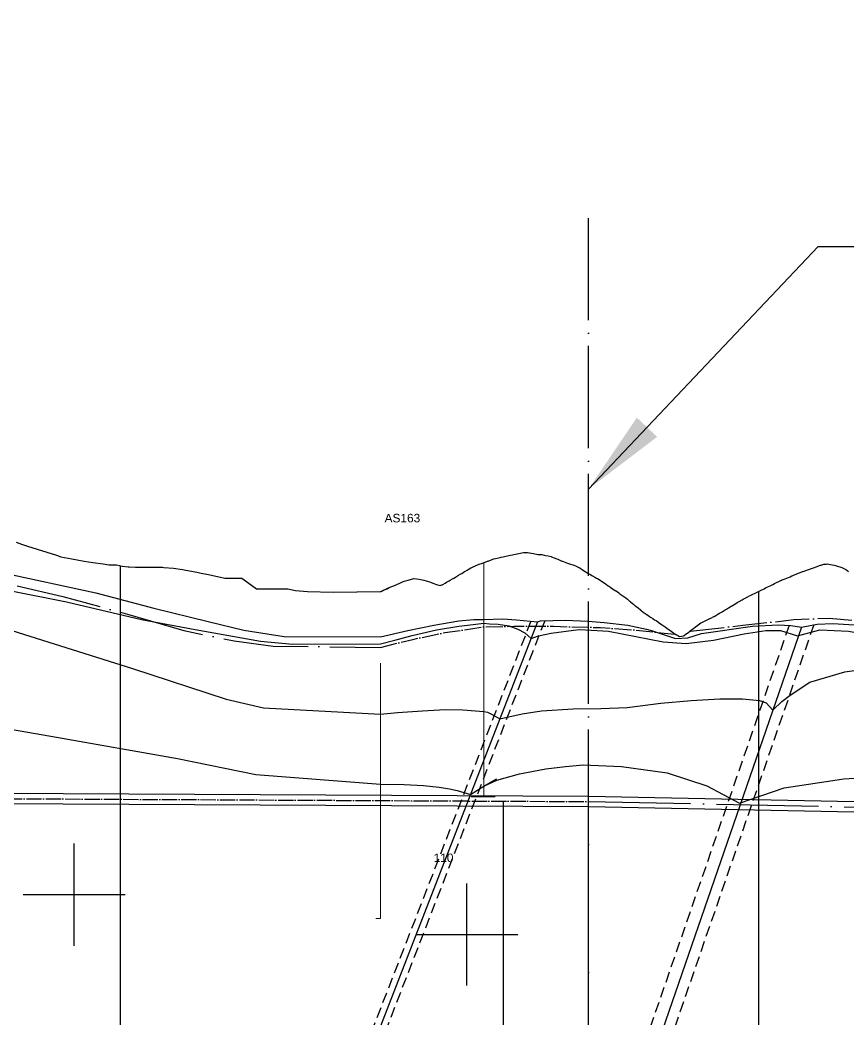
# Model space of a CAD drawing. Header units: inches. Extents: x 444671 to 463716, y 1783086 to 1794968.
# Drawn here: x 449725.3 to 450114.4, y 1787431.1 to 1787900.7 of the extents above; entities that cross this region are included whole.
import ezdxf

# ---------------------------------------------------------------- set-up
doc = ezdxf.new("R2010")
doc.units = ezdxf.units.IN
doc.header["$MEASUREMENT"] = 0
for name, pattern in [('ACAD_ISO04W100', [30, 24, -3, 0, -3]), ('DASHED', [0.75, 0.5, -0.25]), ('HIDDEN', [0.375, 0.25, -0.125]), ('NG', [1.8, 0.8, -0.1, 0, -0.1, 0.8])]:
    doc.linetypes.add(name, pattern=pattern)
for name, color, linetype in [('4', 4, 'Continuous'), ('CTTRINH', 4, 'Continuous'), ('Dc', 10, 'Continuous'), ('Dchat', 33, 'Continuous'), ('Dong', 252, 'HIDDEN'), ('giao', 145, 'Continuous'), ('khoanmoi', 3, 'Continuous'), ('PEGC', 3, 'Continuous'), ('Text', 3, 'Continuous'), ('Thachhoc', 125, 'Continuous'), ('Tim', 1, 'ACAD_ISO04W100')]:
    doc.layers.add(name, color=color, linetype=linetype)
for name, color, linetype, lineweight in [('DIACHAT', 33, 'Continuous', 25), ('doi', 33, 'Continuous', 25), ('Dut gay', 1, 'Continuous', 25)]:
    doc.layers.add(name, color=color, linetype=linetype, lineweight=lineweight)
doc.styles.add('1VNI', font='1vni.shx', dxfattribs={"width": 0.8, "height": 15, "bigfont": 'vn1.shx'})
doc.styles.add('VNARIAL', font='')
doc.styles.get('VNARIAL').set_extended_font_data('.VnArial')
doc.linetypes.add('_lA1', pattern='A,2,-0.2,["x",Standard,S=0.1,R=0,X=-0.1,Y=-0.05],-0.1', length=2.3)
doc.linetypes.add('_lA2', pattern='A,2,-0.2,["xx",Standard,S=0.1,R=0,X=-0.1,Y=-0.05],-0.18', length=2.38)
doc.linetypes.add('_lB', pattern='A,2,-0.2,["xxx",Standard,S=0.1,R=0,X=-0.1,Y=-0.05],-0.26', length=2.46)
doc.linetypes.add('_llA', pattern='A,2,-0.2,["xxxx",Standard,S=0.1,R=0,X=-0.1,Y=-0.05],-0.34', length=2.54)
doc.linetypes.add('NEN_DA1', pattern='A,1.5,-0.15,["Y",Standard,S=0.2,R=0,X=-0.15,Y=-0.2],-0.005', length=1.655)
doc.dimstyles.new('1000', dxfattribs={"dimtxt": 1.5, "dimasz": 1.6, "dimexe": 1, "dimexo": 0.7, "dimgap": 0.3, "dimtad": 1, "dimjust": 2, "dimzin": 0, "dimdsep": 46, "dimtxsty": '1VNI', "dimcen": 1, "dimdle": 1.5, "dimclrd": 3, "dimclre": 3, "dimclrt": 7, "dimaunit": 1, "dimadec": 0, "dimazin": 0, "dimtfac": 1, "dimtmove": 2, "dimatfit": 3, "dimfxl": 0, "dimtolj": 1, "dimtzin": 0, "dimarcsym": 0})

# ---------------------------------------------------------------- blocks, each defined once
blk = doc.blocks.new('g')
at = {"layer": 'Thachhoc'}
for points in [[(0, -19.01), (0, 20.99)], [(-20, 0.99), (20, 0.99)]]:
    blk.add_lwpolyline(points, dxfattribs=at)

msp = doc.modelspace()

# ---------------------------------------------------------------- linework, layer by layer
at = {"lineweight": 20}
for points in [[(449894.6743, 1787478.3548), (449894.6743, 1787598.3548)], [(449892.4743, 1787478.3548), (449894.6743, 1787478.3548)], [(449892.4743, 1787478.3548), (449894.6743, 1787478.3548)], [(449892.4743, 1787478.3548), (449894.6743, 1787478.3548)]]:
    msp.add_lwpolyline(points, dxfattribs=at)
at = {"layer": '4', "linetype": 'NEN_DA1', "ltscale": 8}
for p, q in [((449992.5236, 1787535.6281), (447329.7795, 1787548.9419)), ((447198.4274, 1787544.8986), (449992.4641, 1787530.9284))]:
    msp.add_line(p, q, dxfattribs=at)
at = {"layer": '4', "linetype": 'NEN_DA1', "ltscale": 20}
for p, q in [((451942.5228, 1787496.6281), (449992.5228, 1787535.6281)), ((449992.4648, 1787530.9284), (451942.4648, 1787491.9284))]:
    msp.add_line(p, q, dxfattribs=at)
at = {"layer": 'Dchat', "linetype": '_lA1', "ltscale": 70, "flags": 128}
for points in [[(447730.5083, 1787666.1579), (447761.3834, 1787673.2077), (447782.8666, 1787677.2196), (447795.6696, 1787681.7863), (447818.026, 1787694.8684), (447856.498, 1787720.1257), (447891.374, 1787736.201), (447927.5914, 1787745.1318), (447977.0179, 1787754.0987), (448033.3561, 1787761.2433), (448081.745, 1787770.1994), (448108.1256, 1787771.0925), (448135.8476, 1787769.7528), (448177.4306, 1787767.5202), (448207.0869, 1787768.0089), (448229.0097, 1787771.621), (448258.5202, 1787783.6775), (448279.6422, 1787796.3375), (448329.2735, 1787844.1169), (448347.84, 1787856.3412), (448366.0635, 1787864.8133), (448383.3444, 1787866.3822), (448397.4833, 1787865.1271), (448409.1087, 1787861.3617), (448424.2766, 1787852.491), (448446.7085, 1787838.6521), (448474.8607, 1787817.5659), (448512.6219, 1787784.8498), (448541.7795, 1787763.2615), (448573.5309, 1787744.1116), (448608.2185, 1787727.0418), (448643.5055, 1787713.4444), (448680.7066, 1787702.3992), (448718.9132, 1787697.3787), (448778.4448, 1787694.7544), (448812.1269, 1787689.2319), (448866.454, 1787674.6181), (448893.6551, 1787666.8566), (448906.3725, 1787665.7982), (448918.0302, 1787668.2678), (448931.5697, 1787673.9249), (448947.8197, 1787680.2752), (448959.4773, 1787682.0391), (448974.3143, 1787680.628), (448992.6839, 1787673.5721), (449009.6404, 1787664.3995), (449019.1785, 1787661.5771), (449025.5372, 1787661.2243), (449032.6024, 1787663.3411), (449052.5711, 1787673.6302), (449081.5385, 1787685.2724), (449103.4407, 1787689.1532), (449123.3351, 1787688.7679), (449146.6503, 1787683.476), (449166.7862, 1787675.7146), (449191.8678, 1787665.8364), (449217.0338, 1787658.4163), (449231.8708, 1787657.7107), (449250.2404, 1787659.8274), (449276.735, 1787661.9442), (449296.9734, 1787660.4997), (449314.9897, 1787657.6773), (449336.5386, 1787650.6214), (449357.381, 1787644.9767), (449367.6256, 1787643.9184), (449378.2234, 1787644.2711), (449393.4137, 1787648.5047), (449415.9028, 1787656.2623), (449448.7561, 1787662.2598), (449483.0224, 1787666.8461), (449511.9898, 1787669.3157), (449532.9275, 1787667.5546), (449550.5905, 1787662.9682), (449563.6612, 1787660.8515), (449575.1399, 1787659.6331), (449583.9449, 1787658.0984), (449593.3642, 1787655.029), (449604.6475, 1787656.5411), (449633.1232, 1787654.8672), (449668.299, 1787650.264), (449716.0377, 1787641.0576), (449760.993, 1787631.3833), (449788.2123, 1787624.2693), (449813.7567, 1787617.9922), (449830.5071, 1787613.8075), (449849.4226, 1787610.9043), (449894.6743, 1787610.7555)], [(449894.6743, 1787610.7555), (449907.5031, 1787613.6246), (449919.7533, 1787616.2018), (449931.489, 1787618.1674), (449938.5605, 1787618.9057), (449943.238, 1787618.9057), (449952.1987, 1787619.1678), (449958.6925, 1787618.6686), (449968.5376, 1787617.8075), (449969.8649, 1787618.2394), (449981.483, 1787618.6025), (449992.3783, 1787618.0581), (449999.8235, 1787617.5137), (450010.9004, 1787616.2435), (450019.7531, 1787614.3254), (450022.5491, 1787613.4876), (450033.4475, 1787609.8597), (450039.1237, 1787610.3132), (450045.5519, 1787612.2885), (450069.5428, 1787615.7561), (450081.5537, 1787616.3276), (450087.56, 1787616.0347), (450092.637, 1787615.2336), (450099.9811, 1787616.6197), (450107.2457, 1787617.0468), (450117.2879, 1787616.4062), (450127.4231, 1787614.4529), (450133.5066, 1787612.8221), (450140.3508, 1787611.4908), (450146.0443, 1787611.1122), (450158.7375, 1787610.5951), (450168.2672, 1787611.3789), (450185.3731, 1787615.0661), (450197.9299, 1787617.5741), (450213.1774, 1787618.4699), (450224.7065, 1787620.2928), (450255.2016, 1787624.0548), (450275.8904, 1787625.8463), (450293.1111, 1787626.742), (450303.918, 1787625.8385), (450312.0404, 1787624.9572), (450334.4369, 1787624.0781), (450395.8781, 1787627.1719), (450480.7664, 1787632.8508), (450567.0581, 1787636.4616), (450622.8198, 1787636.4616), (450653.8455, 1787633.742), (450666.3168, 1787632.1032), (450676.3437, 1787630.5427), (450688.5075, 1787628.6537), (450698.108, 1787627.2978), (450701.1874, 1787626.6854), (450705.7387, 1787625.7301), (450710.715, 1787625.4926), (450720.2207, 1787624.6897), (450729.4081, 1787623.8222), (450743.3057, 1787622.427), (450762.379, 1787619.4194), (450802.2927, 1787613.2193), (450833.1268, 1787606.2577), (450859.1317, 1787601.9293), (450868.2989, 1787600.6509), (450912.5756, 1787600.8325), (450978.5794, 1787600.8325), (451016.3981, 1787601.8527), (451053.0961, 1787599.7775), (451083.5197, 1787595.6577), (451112.912, 1787595.1428), (451143.1284, 1787598.5564), (451147.2311, 1787599.5381), (451172.2709, 1787609.0994), (451193.1312, 1787614.0844), (451217.1659, 1787618.1629), (451246.1889, 1787619.9756), (451263.4213, 1787619.9756), (451283.8281, 1787621.3351), (451303.4864, 1787622.956), (451323.2833, 1787623.9963), (451338.538, 1787625.5438), (451347.3357, 1787626.2218), (451356.6894, 1787626.8895), (451368.0475, 1787626.4444), (451374.506, 1787627.112), (451386.1028, 1787626.7028), (451406.3761, 1787625.361), (451433.2134, 1787623.3927), (451468.9774, 1787619.9408), (451497.0457, 1787616.7422), (451526.1651, 1787612.5508), (451542.6614, 1787609.3522), (451555.7273, 1787605.883), (451574.348, 1787602.8733), (451588.5234, 1787598.6879), (451608.2638, 1787589.5302), (451624.5454, 1787579.5254), (451636.0104, 1787571.6339), (451646.2015, 1787571.6339), (451652.5398, 1787573.2816), (451670.6891, 1787575.7657), (451688.3411, 1787577.0078), (451709.2251, 1787576.511), (451728.8661, 1787574.2752), (451743.7833, 1787571.2943), (451760.1922, 1787569.3069), (451779.6598, 1787568.0653), (451800.0466, 1787569.3074), (451815.0095, 1787571.5455), (451832.1643, 1787576.0169), (451850.3135, 1787580.7368), (451866.7224, 1787583.9662), (451878.6562, 1787584.463), (451895.5623, 1787582.7241), (451914.4574, 1787578.5011), (451926.8884, 1787575.2717), (451940.6173, 1787573.6947), (451948.8372, 1787573.6445), (451963.0415, 1787576.643), (451978.4936, 1787578.3862), (451992.4504, 1787577.6391), (452011.9254, 1787574.4023), (452028.6237, 1787571.414), (452043.8266, 1787569.1728), (452053.7958, 1787567.6786), (452055.8455, 1787567.8461), (452060.8797, 1787569.6674), (452068.7783, 1787574.0037), (452076.1015, 1787577.9163), (452085.3179, 1787582.2866), (452093.9095, 1787584.7839), (452101.4459, 1787586.6521), (452112.7203, 1787587.8379), (452128.3461, 1787587.245), (452140.2835, 1787585.628), (452148.5187, 1787584.9608), (452155.6409, 1787586.0728), (452162.9858, 1787589.1862), (452173.4467, 1787594.7459), (452187.5164, 1787603.2154), (452196.8725, 1787609.2094), (452203.0422, 1787612.7321), (452211.0849, 1787616.5849), (452222.2124, 1787619.4471), (452231.7402, 1787620.4292), (452245.8681, 1787620.586), (452258.8972, 1787619.6449), (452283.8978, 1787617.2904), (452298.1827, 1787613.9966), (452309.0141, 1787611.9576), (452315.495, 1787611.9567), (452328.2101, 1787613.5252), (452337.6287, 1787617.2896), (452342.338, 1787618.2306), (452349.0881, 1787617.9169), (452359.2915, 1787615.2505), (452365.4492, 1787611.6389), (452370.1585, 1787608.1883), (452374.24, 1787606.4629), (452379.7341, 1787606.1492), (452390.793, 1787607.0595), (452402.518, 1787608.5015), (452419.0616, 1787611.5252)]]:
    msp.add_lwpolyline(points, dxfattribs=at)
at = {"layer": 'Dchat', "linetype": '_lA2', "ltscale": 70, "flags": 128}
for points in [[(447730.583, 1787657.7809), (447755.0218, 1787663.7554), (447764.5484, 1787664.6203), (447769.9373, 1787664.7164), (447773.8827, 1787663.371), (447777.0582, 1787660.9685), (447788.3623, 1787672.0533), (447809.7944, 1787683.3703), (447864.6996, 1787709.596), (447903.7208, 1787723.7668), (447969.3217, 1787738.7514), (448037.1162, 1787748.1985), (448123.5996, 1787752.1966), (448179.2826, 1787750.5923), (448210.0266, 1787744.6878), (448223.4279, 1787736.4215), (448262.1634, 1787767.2567), (448301.1987, 1787799.9644), (448334.7018, 1787826.3377), (448356.8742, 1787835.1253), (448380.1292, 1787837.8807), (448410.0849, 1787835.1253), (448436.4932, 1787825.2845), (448467.7843, 1787808.9934), (448515.8711, 1787771.5984), (448562.9012, 1787739.9567), (448603.499, 1787717.5197), (448637.547, 1787703.633), (448674.2033, 1787694.1858), (448727.0199, 1787688.675), (448765.8362, 1787686.2398), (448826.1417, 1787677.5799), (448880.2536, 1787664.9443), (448901.932, 1787662.1888), (448916.9099, 1787662.9761), (448940.2609, 1787669.2678), (448961.1511, 1787670.8424), (448976.6616, 1787669.0221), (448993.5569, 1787664.873), (449006.8516, 1787657.4046), (449012.9451, 1787652.9789), (449031.5022, 1787658.2344), (449064.739, 1787672.0648), (449093.3964, 1787679.5757), (449114.1693, 1787681.2354), (449133.2805, 1787679.8523), (449152.9456, 1787675.4266), (449183.4126, 1787663.8092), (449208.208, 1787656.0253), (449225.1033, 1787653.5359), (449244.7684, 1787653.2593), (449277.4512, 1787653.8125), (449305.2872, 1787651.2864), (449327.999, 1787646.0309), (449352.3726, 1787640.7753), (449370.3758, 1787639.6689), (449389.8874, 1787641.6037), (449411.7683, 1787646.8592), (449428.1097, 1787650.1785), (449436.6958, 1787649.6252), (449446.9438, 1787646.8592), (449463.3828, 1787654.6677), (449479.1702, 1787659.37), (449501.882, 1787662.1361), (449525.7969, 1787661.8475), (449549.8936, 1787658.8048), (449570.9435, 1787653.8259), (449589.7777, 1787646.6342), (449599.9386, 1787650.0895), (449615.7347, 1787649.1613), (449650.9193, 1787645.7374), (449688.8404, 1787638.9364), (449719.6187, 1787632.6273), (449747.2403, 1787627.1068), (449782.3591, 1787618.826), (449807.6132, 1787614.0941), (449838.2861, 1787608.6269), (449853.3964, 1787607.2886), (449894.6743, 1787607.4586)], [(449894.6743, 1787607.4586), (449901.4435, 1787609.1542), (449909.6077, 1787611.3712), (449921.0555, 1787614.0316), (449931.527, 1787615.7166), (449938.2714, 1787616.5147), (449943.238, 1787617.0896), (449945.9962, 1787616.8733), (449950.0526, 1787616.5985), (449955.0028, 1787615.8427), (449959.3343, 1787614.3999), (449962.6344, 1787612.6135), (449965.4624, 1787610.0105), (449968.9941, 1787611.1609), (449974.9945, 1787612.5149), (449985.5034, 1787613.9058), (449988.3827, 1787614.1781), (450001.807, 1787613.4193), (450027.6425, 1787608.3602), (450038.3283, 1787607.6014), (450051.246, 1787609.1191), (450065.7016, 1787612.1641), (450075.8331, 1787613.6818), (450082.6719, 1787613.6818), (450090.7772, 1787611.1523), (450101.2254, 1787613.9348), (450114.6497, 1787613.4288), (450128.8339, 1787610.8993), (450146.2013, 1787609.8728), (450164.251, 1787609.1926), (450179.4796, 1787609.768), (450201.079, 1787612.689), (450226.2783, 1787614.7113), (450261.8273, 1787618.0817), (450283.553, 1787618.9835), (450296.0167, 1787618.2416), (450311.9648, 1787615.7185), (450321.6309, 1787612.3882), (450329.5261, 1787608.4459), (450342.8337, 1787612.0779), (450365.8875, 1787614.7587), (450413.6619, 1787618.0385), (450450.1162, 1787621.0635), (450465.2749, 1787621.5681), (450475.6771, 1787620.0549), (450481.3582, 1787616.6494), (450494.6433, 1787621.1656), (450517.0835, 1787623.435), (450574.002, 1787626.5562), (450625.6998, 1787625.4215), (450668.4239, 1787620.8967), (450677.8774, 1787620.2527), (450685.2674, 1787619.5341), (450690.7262, 1787618.5571), (450698.108, 1787616.6978), (450700.4957, 1787615.7715), (450703.2523, 1787613.8847), (450711.0279, 1787614.4696), (450719.7705, 1787614.2456), (450729.8582, 1787613.3496), (450745.9984, 1787611.3334), (450768.4154, 1787607.0771), (450791.2807, 1787601.9247), (450813.2903, 1787596.2681), (450821.9343, 1787594.4217), (450868.2989, 1787587.8619), (450958.2438, 1787584.1432), (450991.4284, 1787580.8949), (451003.5399, 1787578.0726), (451011.6142, 1787574.0408), (451025.0234, 1787577.2837), (451043.1906, 1787578.4932), (451089.7023, 1787578.077), (451123.0931, 1787579.7305), (451140.949, 1787583.2863), (451162.3354, 1787589.1149), (451187.2215, 1787594.9436), (451209.3856, 1787598.8294), (451231.9386, 1787601.938), (451265.4922, 1787605.8536), (451287.6563, 1787608.5736), (451309.956, 1787610.4329), (451323.3384, 1787610.8341), (451338.538, 1787610.5784), (451343.6982, 1787610.009), (451349.5067, 1787608.9536), (451355.4472, 1787606.9748), (451359.1175, 1787605.3959), (451371.0811, 1787607.3811), (451384.4033, 1787608.0468), (451406.0519, 1787607.714), (451437.026, 1787606.0498), (451454.3448, 1787604.3857), (451477.7303, 1787602.7294), (451510.0366, 1787599.0683), (451537.6801, 1787594.076), (451556.2139, 1787590.0359), (451568.3349, 1787586.4077), (451592.026, 1787579.1859), (451605.9134, 1787571.7698), (451619.6437, 1787564.6466), (451626.203, 1787558.8871), (451629.3832, 1787554.5179), (451636.6106, 1787561.1724), (451643.3772, 1787566.2038), (451648.098, 1787568.0906), (451656.5025, 1787569.998), (451671.6092, 1787571.4131), (451690.6937, 1787571.4788), (451717.1506, 1787568.5665), (451734.8632, 1787565.8782), (451752.5759, 1787561.3977), (451767.8222, 1787555.1249), (451784.6311, 1787560.8373), (451803.8633, 1787565.8417), (451823.4379, 1787568.6357), (451852.2005, 1787574.623), (451871.5753, 1787576.8183), (451886.1944, 1787576.4155), (451904.3707, 1787573.4218), (451920.35, 1787569.6299), (451940.6173, 1787565.6947), (451951.5792, 1787564.2432), (451963.7633, 1787564.6423), (451985.7348, 1787566.8377), (451993.3826, 1787567.0361), (452011.1595, 1787565.2399), (452040.5214, 1787558.2548), (452059.297, 1787551.4692), (452069.3575, 1787560.8511), (452080.7427, 1787569.0337), (452088.7323, 1787573.2248), (452100.7167, 1787576.6176), (452111.1032, 1787577.0168), (452118.1646, 1787576.4248), (452132.7457, 1787574.429), (452148.1257, 1787570.8366), (452157.7132, 1787567.2443), (452167.3565, 1787579.4439), (452181.538, 1787592.6159), (452195.9193, 1787601.7964), (452208.7027, 1787607.7836), (452222.0853, 1787610.9769), (452237.1229, 1787612.7701), (452263.2889, 1787612.1713), (452276.727, 1787610.5725), (452296.701, 1787606.7805), (452317.8735, 1787603.9865), (452331.7032, 1787602.3891), (452345.0858, 1787601.7904), (452357.6695, 1787601.3912), (452364.533, 1787600.2451), (452374.7168, 1787596.3923), (452382.4769, 1787598.9666), (452388.6153, 1787600.8348), (452401.3208, 1787602.7093), (452418.7207, 1787604.9759)]]:
    msp.add_lwpolyline(points, dxfattribs=at)
at = {"layer": 'Dchat', "linetype": '_lB', "ltscale": 70, "flags": 128}
for points in [[(447730.583, 1787649.7809), (447752.5186, 1787652.228), (447762.1634, 1787652.4), (447766.8135, 1787651.712), (447772.4971, 1787649.132), (447789.6011, 1787660.1995), (447824.0467, 1787675.5075), (447888.3473, 1787698.6915), (447956.6872, 1787714.1026), (448019.0789, 1787724.7227), (448082.569, 1787730.8872), (448151.046, 1787732.6425), (448183.1889, 1787727.9846), (448204.0895, 1787721.027), (448215.5848, 1787711.9821), (448250.5196, 1787738.8254), (448308.0618, 1787781.3947), (448343.5927, 1787797.3973), (448371.2085, 1787804.353), (448394.5475, 1787804.353), (448420.6731, 1787800.5263), (448472.2278, 1787778.6098), (448540.7003, 1787733.2442), (448585.9849, 1787705.0658), (448623.063, 1787688.911), (448657.8972, 1787676.0394), (448707.7102, 1787665.255), (448780.0039, 1787658.2203), (448861.1677, 1787650.9148), (448913.6596, 1787650.5397), (448949.8872, 1787649.496), (448971.4844, 1787645.3214), (448988.6653, 1787640.4182), (449004.689, 1787631.3733), (449035.3432, 1787641.8097), (449076.2229, 1787652.9551), (449102.3485, 1787656.4339), (449141.0145, 1787652.2593), (449210.1234, 1787640.4314), (449250.5311, 1787638.6919), (449291.7572, 1787637.6408), (449341.5702, 1787631.7268), (449376.8591, 1787630.6832), (449410.3, 1787631.3789), (449427.0635, 1787629.6367), (449439.2555, 1787625.1142), (449459.8077, 1787634.1591), (449490.597, 1787640.4201), (449517.071, 1787640.7679), (449540.0616, 1787638.3328), (449562.3555, 1787632.4188), (449581.8627, 1787624.0696), (449589.1337, 1787627.9743), (449607.8338, 1787631.3504), (449633.7376, 1787629.0797), (449670.0939, 1787624.5383), (449721.4471, 1787613.6389), (449778.2495, 1787595.9133), (449822.2324, 1787581.4718), (449839.8255, 1787577.3904), (449894.6743, 1787574.4494)], [(449894.6743, 1787574.4494), (449902.7976, 1787575.2082), (449914.4146, 1787575.9899), (449925.0574, 1787576.5217), (449933.4642, 1787576.4495), (449943.238, 1787575.6896), (449945.0682, 1787575.2553), (449946.5927, 1787574.57), (449948.5876, 1787573.4852), (449950.7604, 1787572.1245), (449961.282, 1787574.5524), (449970.4031, 1787575.9028), (449985.2671, 1787576.9155), (449998.2125, 1787577.0703), (450010.6601, 1787577.5687), (450026.5075, 1787579.5483), (450040.7042, 1787580.868), (450054.2406, 1787581.5278), (450064.863, 1787581.5933), (450072.8118, 1787580.8175), (450076.0097, 1787579.6339), (450079.0927, 1787576.2732), (450083.3529, 1787580.2849), (450087.2022, 1787583.3622), (450096.4423, 1787589.4315), (450112.9861, 1787594.1974), (450130.8986, 1787596.844), (450146.0443, 1787598.1507), (450196.94, 1787600.9648), (450253.6714, 1787605.7125), (450284.8509, 1787607.2891), (450302.0094, 1787604.1222), (450312.1513, 1787601.2736), (450324.5118, 1787593.9937), (450346.7805, 1787601.2907), (450375.6216, 1787605.0889), (450407.7075, 1787606.6697), (450439.7179, 1787605.7202), (450460.6836, 1787604.1368), (450470.1917, 1787601.2881), (450476.8473, 1787596.8569), (450493.719, 1787602.8878), (450524.1818, 1787608.5842), (450558.4108, 1787611.7494), (450577.2432, 1787611.4606), (450592.0536, 1787611.8044), (450615.6756, 1787611.8577), (450634.1027, 1787611.4392), (450650.017, 1787610.8114), (450665.5125, 1787609.5559), (450677.7752, 1787607.9008), (450685.1124, 1787606.4344), (450691.5691, 1787604.528), (450698.108, 1787602.2978), (450699.3811, 1787601.7101), (450700.4915, 1787600.7315), (450705.8886, 1787602.2194), (450712.3779, 1787603.3543), (450723.8963, 1787602.3815), (450732.1701, 1787600.9225), (450754.535, 1787596.6356), (450780.7391, 1787590.4132), (450810.3159, 1787584.4501), (450830.4347, 1787579.8861), (450843.0579, 1787576.7423), (450869.0827, 1787572.0421), (450920.1994, 1787568.888), (450973.7615, 1787564.1403), (450991.8268, 1787559.7091), (451006.4058, 1787551.4797), (451039.339, 1787556.9805), (451099.1764, 1787560.0191), (451101.4782, 1787560.1924), (451145.7797, 1787560.9091), (451163.7961, 1787560.1484), (451190.8725, 1787557.6179), (451225.8178, 1787551.3723), (451253.0654, 1787542.6906), (451281.8925, 1787530.0628), (451301.3815, 1787517.7095), (451316.5341, 1787506.5531), (451325.7884, 1787508.9561), (451332.9296, 1787510.5581), (451338.538, 1787511.7438), (451347.5831, 1787513.8728), (451357.1024, 1787515.9421), (451375.8632, 1787521.2046), (451407.2038, 1787529.3779), (451454.3967, 1787539.3995), (451488.6115, 1787545.2946), (451522.4395, 1787550.8258), (451541.5602, 1787554.2998), (451561.8397, 1787554.5894), (451577.1941, 1787553.7208), (451589.9412, 1787552.2733), (451604.186, 1787549.0905), (451621.4378, 1787541.3606)]]:
    msp.add_lwpolyline(points, dxfattribs=at)
at = {"layer": 'Dchat', "linetype": '_llA', "ltscale": 70, "flags": 128}
for points in [[(447728.3077, 1787601.6832), (447735.9903, 1787602.6036), (447741.9286, 1787603.5015), (447749.066, 1787601.6489), (447752.8551, 1787600.511), (447754.9326, 1787599.5673), (447789.75, 1787613.2586), (447868.0224, 1787638.2788), (447940.0546, 1787654.9471), (448037.733, 1787672.1251), (448105.3729, 1787678.7047), (448146.824, 1787677.3876), (448170.3225, 1787673.0639), (448184.8287, 1787667.8239), (448196.8657, 1787659.8099), (448267.0229, 1787699.8148), (448337.64, 1787731.3778), (448373.1955, 1787737.7891), (448413.6892, 1787735.3232), (448463.2987, 1787720.9239), (448529.4714, 1787688.3745), (448603.2104, 1787658.3204), (448671.8522, 1787637.6071), (448737.6927, 1787623.2038), (448822.7904, 1787618.2494), (448900.3211, 1787616.2767), (448947.9131, 1787612.2007), (448972.0138, 1787606.264), (448984.1592, 1787600.7192), (448992.4875, 1787593.4415), (449029.3587, 1787609.7979), (449071.9533, 1787620.6177), (449105.8218, 1787623.3901), (449158.0125, 1787620.6177), (449229.0807, 1787613.4094), (449315.9678, 1787608.915), (449355.9437, 1787603.3702), (449389.4211, 1787596.078), (449408.2986, 1787589.9786), (449422.1791, 1787580.5524), (449456.741, 1787588.3841), (449493.3856, 1787590.602), (449520.5914, 1787587.8296), (449542.8002, 1787581.7303), (449562.2329, 1787571.7495), (449583.536, 1787580.0653), (449618.1732, 1787581.2443), (449668.5617, 1787576.4159), (449742.4643, 1787563.488), (449799.2754, 1787553.5529), (449836.2026, 1787545.9833), (449894.6743, 1787541.528)], [(449894.6743, 1787541.528), (449905.8216, 1787541.2584), (449914.9373, 1787540.8207), (449922.2429, 1787540.0825), (449927.1679, 1787539.2622), (449930.7797, 1787538.4419), (449936.9659, 1787536.5772), (449939.9677, 1787538.5444), (449943.238, 1787540.5896), (449949.3359, 1787543.3272), (449960.1094, 1787546.3276), (449972.4897, 1787548.715), (449981.6736, 1787549.7739), (449989.9693, 1787550.5918), (450007.9759, 1787549.8483), (450029.492, 1787546.8105), (450048.0852, 1787540.7085), (450063.5207, 1787532.5297), (450084.3962, 1787539.7599), (450112.5287, 1787543.9023), (450139.7727, 1787545.6776), (450159.9096, 1787546.2694), (450191.8917, 1787545.3817), (450223.8739, 1787543.0146), (450239.9605, 1787543.0097), (450268.389, 1787544.785), (450276.9726, 1787544.9904), (450284.0257, 1787543.6922), (450292.0068, 1787539.9831), (450299.0599, 1787535.3467), (450302.7721, 1787530.5248), (450321.1009, 1787534.6738), (450351.0122, 1787537.9946), (450382.3478, 1787539.4177), (450410.4248, 1787540.5912), (450433.2216, 1787539.8867), (450450.613, 1787537.7733), (450463.5391, 1787533.0768), (450483.1962, 1787537.3609), (450528.4287, 1787540.037), (450578.1251, 1787539.145), (450599.3964, 1787538.1913), (450609.7781, 1787537.0508), (450621.0841, 1787535.4368), (450636.6962, 1787532.9544), (450651.7505, 1787529.4313), (450663.8097, 1787525.3768), (450673.5021, 1787521.6602), (450682.982, 1787517.2705), (450686.5443, 1787519.3279), (450694.1016, 1787521.8972), (450709.4613, 1787525.9121), (450719.8595, 1787527.8347), (450755.0793, 1787533.0658), (450801.7219, 1787536.8702), (450832.6583, 1787536.3947), (450863.7834, 1787533.9911), (450910.9019, 1787525.4311), (450949.9294, 1787517.8223), (450977.5342, 1787509.2623), (450995.9314, 1787500.5055)]]:
    msp.add_lwpolyline(points, dxfattribs=at)
at = {"layer": 'DIACHAT', "color": 7, "linetype": 'NG', "ltscale": 50, "flags": 128}
msp.add_lwpolyline([(449035.3564, 1787665.8275), (449087.4343, 1787679.8008), (449121.1841, 1787681.7844), (449146.5957, 1787677.0237), (449192.3208, 1787664.3427), (449230.3746, 1787657.1872), (449252.6098, 1787659.5676), (449278.5545, 1787661.1218), (449307.9366, 1787657.5512), (449329.3776, 1787650.8068), (449353.201, 1787644.4591), (449374.2451, 1787642.4755), (449404.6924, 1787650.1733), (449448.5539, 1787660.5752), (449483.9261, 1787666.4311), (449507.2717, 1787666.7846), (449530.2637, 1787665.3709), (449559.6921, 1787658.4207), (449584.951, 1787654.1211), (449627.6954, 1787652.8462), (449658.4058, 1787648.2513), (449699.2426, 1787640.5779), (449745.4041, 1787629.7385), (449775.7698, 1787621.3675), (449802.2962, 1787613.6941), (449826.0304, 1787608.811), (449844.3664, 1787606.3625), (449894.6743, 1787605.7684)], dxfattribs=at)
at = {"layer": 'DIACHAT', "color": 3, "linetype": 'ByBlock', "ltscale": 10}
msp.add_lwpolyline([(449894.6743, 1787632.0856), (449895.4995, 1787632.3548), (449896.4546, 1787632.778), (449897.8087, 1787633.3548), (449898.8517, 1787633.84), (449900.0752, 1787634.3548), (449900.5937, 1787634.5749), (449902.4416, 1787635.3548), (449904.1038, 1787636.0682), (449904.7792, 1787636.3548), (449905.9296, 1787636.852), (449907.8057, 1787637.3548), (449910.4596, 1787638.078), (449912.8365, 1787637.7686), (449914.3821, 1787637.5681), (449915.0768, 1787637.3548), (449916.2467, 1787636.9683), (449918.1538, 1787636.3548), (449919.339, 1787635.9469), (449921.0155, 1787635.3548), (449922.1975, 1787634.9506), (449922.7184, 1787634.8791), (449923.074, 1787634.9522), (449923.5294, 1787635.1183), (449923.8583, 1787635.2367), (449924.0967, 1787635.3548), (449925.1533, 1787635.9907), (449925.7827, 1787636.3548), (449926.9584, 1787637.0398), (449927.4893, 1787637.3548), (449928.5533, 1787637.9857), (449929.1786, 1787638.3548), (449929.996, 1787638.8393), (449930.8704, 1787639.3548), (449931.4453, 1787639.6953), (449932.5644, 1787640.3548), (449932.9108, 1787640.5598), (449934.2605, 1787641.3548), (449934.3948, 1787641.4341), (449935.4722, 1787642.0686), (449935.8904, 1787642.3153), (449935.9573, 1787642.3548), (449937.2623, 1787643.1223), (449937.6775, 1787643.3548), (449938.24, 1787643.6522), (449939.3152, 1787644.1082), (449939.6086, 1787644.2196), (449939.967, 1787644.3548), (449941.1595, 1787644.8055), (449942.616, 1787645.3548), (449943.0817, 1787645.5308), (449945.0253, 1787646.2627), (449945.209, 1787646.3306), (449945.2725, 1787646.3548), (449947.1867, 1787647.0677), (449947.5027, 1787647.1744), (449947.9546, 1787647.3548), (449949.6138, 1787647.7585), (449951.0268, 1787648.058), (449951.4141, 1787648.1315), (449952.4371, 1787648.3548), (449953.6535, 1787648.5851), (449955.825, 1787649.0419), (449956.8058, 1787649.2313), (449957.3666, 1787649.3548), (449959.6789, 1787649.8214), (449961.9751, 1787650.3548), (449962.2027, 1787650.3548), (449962.6566, 1787650.3548), (449963.4899, 1787650.3548), (449963.605, 1787650.3548), (449963.8895, 1787650.3548), (449964.5736, 1787650.2094), (449964.792, 1787650.142), (449966.6887, 1787649.8367), (449968.66, 1787649.3548), (449968.9396, 1787649.3548), (449970.5443, 1787649.3548), (449971.6211, 1787649.1501), (449972.2478, 1787649.0214), (449973.4726, 1787648.8209), (449975.007, 1787648.4114), (449975.0551, 1787648.3989), (449975.1614, 1787648.3548), (449976.3418, 1787647.9166), (449977.6462, 1787647.3548), (449978.1011, 1787647.173), (449979.9779, 1787646.3548), (449980.0904, 1787646.3084), (449980.3282, 1787646.2317), (449982.6861, 1787645.3548), (449983.5784, 1787644.9636), (449985.5536, 1787644.3548), (449986.3023, 1787644.0621), (449987.9896, 1787643.3548), (449988.143, 1787643.2817), (449989.4993, 1787642.3548), (449990.6099, 1787641.5873), (449990.9683, 1787641.3548), (449991.8275, 1787640.8519), (449992.6044, 1787640.3548), (449993.0557, 1787640.1264), (449994.3617, 1787639.3548), (449995.4169, 1787638.7755), (449996.2768, 1787638.3548), (449996.7606, 1787638.0847), (449997.9044, 1787637.3548), (449999.0654, 1787636.6067), (449999.3062, 1787636.4391), (449999.4274, 1787636.3548), (450000.5231, 1787635.5964), (450000.8688, 1787635.3548), (450001.7678, 1787634.7252), (450002.3018, 1787634.3548), (450003.0892, 1787633.8069), (450003.7381, 1787633.3548), (450005.4014, 1787632.3712), (450005.4305, 1787632.3548), (450005.4738, 1787632.3229), (450006.7969, 1787631.3548), (450007.2872, 1787630.9977), (450008.1635, 1787630.3548), (450009.1086, 1787629.6636), (450009.5275, 1787629.3548), (450009.9944, 1787629.0173), (450010.7954, 1787628.3548), (450011.8234, 1787627.5022), (450011.9892, 1787627.3548), (450012.2823, 1787627.1214), (450013.212, 1787626.3548), (450013.6109, 1787626.0365), (450014.4672, 1787625.3548), (450015.6156, 1787624.4311), (450015.7112, 1787624.3548), (450015.7882, 1787624.2931), (450016.9475, 1787623.3548), (450017.1511, 1787623.2095), (450018.2264, 1787622.3548), (450019.0643, 1787621.7626), (450019.6139, 1787621.3548), (450020.3311, 1787620.9026), (450021.1792, 1787620.3548), (450021.6645, 1787620.0293), (450022.7178, 1787619.3548), (450023.5538, 1787618.7818), (450024.2057, 1787618.3548), (450025.5272, 1787617.4324), (450025.6439, 1787617.3548), (450026.284, 1787616.9067), (450027.0971, 1787616.3548), (450028.5104, 1787615.3582), (450028.5154, 1787615.3548), (450028.5164, 1787615.3541), (450029.9901, 1787614.3548), (450030.77, 1787613.7929), (450031.3931, 1787613.3548), (450032.6108, 1787612.4639), (450032.757, 1787612.3548), (450033.0097, 1787612.1636), (450033.7904, 1787611.6955), (450034.2311, 1787611.4354), (450034.4045, 1787611.3548), (450035.2785, 1787610.9401), (450035.3105, 1787610.9481), (450037.0744, 1787611.1384), (450037.4359, 1787611.3548), (450038.5637, 1787612.2235), (450038.7062, 1787612.325), (450038.748, 1787612.3548), (450038.9551, 1787612.5208), (450040.0817, 1787613.3548), (450040.4584, 1787613.6372), (450041.4159, 1787614.3548), (450042.0214, 1787614.8114), (450042.7467, 1787615.3548), (450043.819, 1787616.165), (450044.0146, 1787616.3548), (450045.2689, 1787617.2225), (450045.4338, 1787617.3548), (450045.6888, 1787617.4938), (450047.5744, 1787618.3548), (450049.4467, 1787619.2854), (450049.592, 1787619.3548), (450049.6949, 1787619.4056), (450050.2237, 1787619.6764), (450051.3346, 1787620.2327), (450051.5372, 1787620.3548), (450052.3284, 1787620.8102), (450053.2736, 1787621.3548), (450054.023, 1787621.7918), (450054.9724, 1787622.3548), (450055.2334, 1787622.5103), (450056.6532, 1787623.3548), (450057.3955, 1787623.7991), (450058.3278, 1787624.3548), (450059.8702, 1787625.2797), (450059.9957, 1787625.3548), (450060.1364, 1787625.4387), (450061.6669, 1787626.3548), (450062.3463, 1787626.8098), (450063.2769, 1787627.3548), (450064.6834, 1787628.0814), (450065.1665, 1787628.3548), (450066.676, 1787629.1846), (450066.9619, 1787629.3252), (450067.0216, 1787629.3548), (450068.1292, 1787629.9176), (450069.0032, 1787630.3548), (450069.1036, 1787630.4096), (450071.0575, 1787631.3548), (450072.3777, 1787632.0206), (450073.0595, 1787632.3548), (450073.563, 1787632.6115), (450075.0762, 1787633.3548), (450075.7268, 1787633.6741), (450077.0748, 1787634.3548), (450077.7928, 1787634.715), (450079.0639, 1787635.3548), (450079.8768, 1787635.8034), (450081.0818, 1787636.3548), (450081.6574, 1787636.6427), (450083.2299, 1787637.3548), (450083.2854, 1787637.3813), (450083.4547, 1787637.4578), (450084.9294, 1787638.0289), (450085.6778, 1787638.3548), (450087.1906, 1787638.9978), (450088.0387, 1787639.3548), (450089.2284, 1787639.8424), (450090.3546, 1787640.3548), (450091.0376, 1787640.6337), (450091.5741, 1787640.8402), (450093.0708, 1787641.3548), (450093.2296, 1787641.4033), (450093.3235, 1787641.431), (450094.5631, 1787641.8563), (450095.4553, 1787642.1585), (450095.9918, 1787642.3548), (450097.3351, 1787642.834), (450098.7414, 1787643.3548), (450099.4376, 1787643.6078), (450101.4518, 1787644.3548), (450101.5886, 1787644.403), (450101.756, 1787644.4459), (450103.1007, 1787644.8573), (450104.1619, 1787644.9068), (450104.5734, 1787644.9875), (450106.1625, 1787644.7735), (450106.9367, 1787644.6272), (450107.9093, 1787644.3548), (450108.9851, 1787644.0671), (450111.4781, 1787643.3548), (450111.5901, 1787643.3159), (450113.3661, 1787642.3548), (450113.8093, 1787642.0422), (450114.7394, 1787641.3548)], dxfattribs=at)
msp.add_lwpolyline([(449894.6743, 1787632.0856), (449895.4995, 1787632.3548), (449896.4546, 1787632.778), (449897.8087, 1787633.3548), (449898.8517, 1787633.84), (449900.0752, 1787634.3548), (449900.5937, 1787634.5749), (449902.4416, 1787635.3548), (449904.1038, 1787636.0682), (449904.7792, 1787636.3548), (449905.9296, 1787636.852), (449907.8057, 1787637.3548), (449910.4596, 1787638.078), (449912.8365, 1787637.7686), (449914.3821, 1787637.5681), (449915.0768, 1787637.3548), (449916.2467, 1787636.9683), (449918.1538, 1787636.3548), (449919.339, 1787635.9469), (449921.0155, 1787635.3548), (449922.1975, 1787634.9506), (449922.7184, 1787634.8791), (449923.074, 1787634.9522), (449923.5294, 1787635.1183), (449923.8583, 1787635.2367), (449924.0967, 1787635.3548), (449925.1533, 1787635.9907), (449925.7827, 1787636.3548), (449926.9584, 1787637.0398), (449927.4893, 1787637.3548), (449928.5533, 1787637.9857), (449929.1786, 1787638.3548), (449929.996, 1787638.8393), (449930.8704, 1787639.3548), (449931.4453, 1787639.6953), (449932.5644, 1787640.3548), (449932.9108, 1787640.5598), (449934.2605, 1787641.3548), (449934.3948, 1787641.4341), (449935.4722, 1787642.0686), (449935.8904, 1787642.3153), (449935.9573, 1787642.3548), (449937.2623, 1787643.1223), (449937.6775, 1787643.3548), (449938.24, 1787643.6522), (449939.3152, 1787644.1082), (449939.6086, 1787644.2196), (449939.967, 1787644.3548), (449941.1595, 1787644.8055), (449942.616, 1787645.3548), (449943.0817, 1787645.5308), (449945.0253, 1787646.2627), (449945.209, 1787646.3306), (449945.2725, 1787646.3548), (449947.1867, 1787647.0677), (449947.5027, 1787647.1744), (449947.9546, 1787647.3548), (449949.6138, 1787647.7585), (449951.0268, 1787648.058), (449951.4141, 1787648.1315), (449952.4371, 1787648.3548), (449953.6535, 1787648.5851), (449955.825, 1787649.0419), (449956.8058, 1787649.2313), (449957.3666, 1787649.3548), (449959.6789, 1787649.8214), (449961.9751, 1787650.3548), (449962.2027, 1787650.3548), (449962.6566, 1787650.3548), (449963.4899, 1787650.3548), (449963.605, 1787650.3548), (449963.8895, 1787650.3548), (449964.5736, 1787650.2094), (449964.792, 1787650.142), (449966.6887, 1787649.8367), (449968.66, 1787649.3548), (449968.9396, 1787649.3548), (449970.5443, 1787649.3548), (449971.6211, 1787649.1501), (449972.2478, 1787649.0214), (449973.4726, 1787648.8209), (449975.007, 1787648.4114), (449975.0551, 1787648.3989), (449975.1614, 1787648.3548), (449976.3418, 1787647.9166), (449977.6462, 1787647.3548), (449978.1011, 1787647.173), (449979.9779, 1787646.3548), (449980.0904, 1787646.3084), (449980.3282, 1787646.2317), (449982.6861, 1787645.3548), (449983.5784, 1787644.9636), (449985.5536, 1787644.3548), (449986.3023, 1787644.0621), (449987.9896, 1787643.3548), (449988.143, 1787643.2817), (449989.4993, 1787642.3548), (449990.6099, 1787641.5873), (449990.9683, 1787641.3548), (449991.8275, 1787640.8519), (449992.6044, 1787640.3548), (449993.0557, 1787640.1264), (449994.3617, 1787639.3548), (449995.4169, 1787638.7755), (449996.2768, 1787638.3548), (449996.7606, 1787638.0847), (449997.9044, 1787637.3548), (449999.0654, 1787636.6067), (449999.3062, 1787636.4391), (449999.4274, 1787636.3548), (450000.5231, 1787635.5964), (450000.8688, 1787635.3548), (450001.7678, 1787634.7252), (450002.3018, 1787634.3548), (450003.0892, 1787633.8069), (450003.7381, 1787633.3548), (450005.4014, 1787632.3712), (450005.4305, 1787632.3548), (450005.4738, 1787632.3229), (450006.7969, 1787631.3548), (450007.2872, 1787630.9977), (450008.1635, 1787630.3548), (450009.1086, 1787629.6636), (450009.5275, 1787629.3548), (450009.9944, 1787629.0173), (450010.7954, 1787628.3548), (450011.8234, 1787627.5022), (450011.9892, 1787627.3548), (450012.2823, 1787627.1214), (450013.212, 1787626.3548), (450013.6109, 1787626.0365), (450014.4672, 1787625.3548), (450015.6156, 1787624.4311), (450015.7112, 1787624.3548), (450015.7882, 1787624.2931), (450016.9475, 1787623.3548), (450017.1511, 1787623.2095), (450018.2264, 1787622.3548), (450019.0643, 1787621.7626), (450019.6139, 1787621.3548), (450020.3311, 1787620.9026), (450021.1792, 1787620.3548), (450021.6645, 1787620.0293), (450022.7178, 1787619.3548), (450023.5538, 1787618.7818), (450024.2057, 1787618.3548), (450025.5272, 1787617.4324), (450025.6439, 1787617.3548), (450026.284, 1787616.9067), (450027.0971, 1787616.3548), (450028.5104, 1787615.3582), (450028.5154, 1787615.3548), (450028.5164, 1787615.3541), (450029.9901, 1787614.3548), (450030.77, 1787613.7929), (450031.3931, 1787613.3548), (450032.6108, 1787612.4639), (450032.757, 1787612.3548), (450033.0097, 1787612.1636), (450033.7904, 1787611.6955), (450034.2311, 1787611.4354), (450034.4045, 1787611.3548), (450035.2785, 1787610.9401), (450035.3105, 1787610.9481), (450037.0744, 1787611.1384), (450037.4359, 1787611.3548), (450038.5637, 1787612.2235), (450038.7062, 1787612.325), (450038.748, 1787612.3548), (450038.9551, 1787612.5208), (450040.0817, 1787613.3548), (450040.4584, 1787613.6372), (450041.4159, 1787614.3548), (450042.0214, 1787614.8114), (450042.7467, 1787615.3548), (450043.819, 1787616.165), (450044.0146, 1787616.3548), (450045.2689, 1787617.2225), (450045.4338, 1787617.3548), (450045.6888, 1787617.4938), (450047.5744, 1787618.3548), (450049.4467, 1787619.2854), (450049.592, 1787619.3548), (450049.6949, 1787619.4056), (450050.2237, 1787619.6764), (450051.3346, 1787620.2327), (450051.5372, 1787620.3548), (450052.3284, 1787620.8102), (450053.2736, 1787621.3548), (450054.023, 1787621.7918), (450054.9724, 1787622.3548), (450055.2334, 1787622.5103), (450056.6532, 1787623.3548), (450057.3955, 1787623.7991), (450058.3278, 1787624.3548), (450059.8702, 1787625.2797), (450059.9957, 1787625.3548), (450060.1364, 1787625.4387), (450061.6669, 1787626.3548), (450062.3463, 1787626.8098), (450063.2769, 1787627.3548), (450064.6834, 1787628.0814), (450065.1665, 1787628.3548), (450066.676, 1787629.1846), (450066.9619, 1787629.3252), (450067.0216, 1787629.3548), (450068.1292, 1787629.9176), (450069.0032, 1787630.3548), (450069.1036, 1787630.4096), (450071.0575, 1787631.3548), (450072.3777, 1787632.0206), (450073.0595, 1787632.3548), (450073.563, 1787632.6115), (450075.0762, 1787633.3548), (450075.7268, 1787633.6741), (450077.0748, 1787634.3548), (450077.7928, 1787634.715), (450079.0639, 1787635.3548), (450079.8768, 1787635.8034), (450081.0818, 1787636.3548), (450081.6574, 1787636.6427), (450083.2299, 1787637.3548), (450083.2854, 1787637.3813), (450083.4547, 1787637.4578), (450084.9294, 1787638.0289), (450085.6778, 1787638.3548), (450087.1906, 1787638.9978), (450088.0387, 1787639.3548), (450089.2284, 1787639.8424), (450090.3546, 1787640.3548), (450091.0376, 1787640.6337), (450091.5741, 1787640.8402), (450093.0708, 1787641.3548), (450093.2296, 1787641.4033), (450093.3235, 1787641.431), (450094.5631, 1787641.8563), (450095.4553, 1787642.1585), (450095.9918, 1787642.3548), (450097.3351, 1787642.834), (450098.7414, 1787643.3548), (450099.4376, 1787643.6078), (450101.4518, 1787644.3548), (450101.5886, 1787644.403), (450101.756, 1787644.4459), (450103.1007, 1787644.8573), (450104.1619, 1787644.9068), (450104.5734, 1787644.9875), (450106.1625, 1787644.7735), (450106.9367, 1787644.6272), (450107.9093, 1787644.3548), (450108.9851, 1787644.0671), (450111.4781, 1787643.3548), (450111.5901, 1787643.3159), (450113.3661, 1787642.3548), (450113.8093, 1787642.0422), (450114.7394, 1787641.3548)], dxfattribs=at)
at = {"layer": 'DIACHAT', "color": 4, "linetype": 'NG', "ltscale": 10, "flags": 128}
msp.add_lwpolyline([(449894.6743, 1787605.7684), (449909.9232, 1787609.5297), (449925.0333, 1787612.7173), (449943.238, 1787615.3896), (449957.3559, 1787615.6559), (449976.119, 1787615.6559), (449998.0575, 1787615.079), (450013.3247, 1787613.9898), (450033.3052, 1787611.9864)], dxfattribs=at)
at = {"layer": 'doi', "color": 4, "linetype": 'NG', "ltscale": 20, "flags": 128}
msp.add_lwpolyline([(450040.3499, 1787613.3425), (450065.0817, 1787616.1325), (450089.0041, 1787618.8299), (450105.5922, 1787619.5502), (450128.4308, 1787617.3894), (450146.151, 1787615.6341), (450167.5764, 1787611.322), (450205.0021, 1787611.8672), (450237.6975, 1787612.1073), (450283.9861, 1787611.3799), (450332.4445, 1787610.3039), (450375.5186, 1787610.3039), (450457.0938, 1787608.94), (450550.4493, 1787602.309), (450637.6105, 1787592.8045), (450743.5287, 1787580.1431), (450809.8254, 1787574.9704), (450848.4891, 1787573.8687), (450920.5911, 1787571.3316), (450967.3051, 1787570.8242), (451009.4492, 1787569.8094), (451054.3012, 1787570.8242), (451109.1394, 1787571.839), (451144.8412, 1787574.8895), (451179.8767, 1787578.9488), (451203.2337, 1787580.9784), (451231.1606, 1787581.9933), (451287.0143, 1787584.0229), (451314.4334, 1787583.0081), (451338.538, 1787581.4438), (451384.5982, 1787579.8799), (451431.1531, 1787577.3651), (451487.774, 1787574.8503), (451542.5075, 1787573.593), (451590.0955, 1787572.3282), (451646.3359, 1787573.08), (451733.4428, 1787567.6616), (451825.2156, 1787563.1937), (451916.9485, 1787567.0665), (451996.4831, 1787571.7023), (452105.5596, 1787581.9533), (452192.4272, 1787597.9591), (452250.3223, 1787602.5868), (452298.4983, 1787602.5773), (452347.3513, 1787603.4042), (452383.4879, 1787604.0854), (452418.2717, 1787607.0182), (452483.7423, 1787624.7609), (452535.1006, 1787643.3702), (452612.4175, 1787665.4425), (452731.1541, 1787704.9888), (452921.8466, 1787769.5356), (453024.0153, 1787802.6441), (453134.468, 1787833.9133), (453217.6926, 1787857.171), (453305.1343, 1787884.7614), (453345.6337, 1787890.2795), (453397.1782, 1787891.1992), (453570.5042, 1787899.5022), (453627.1938, 1787900.6504)], dxfattribs=at)
at = {"layer": 'Dong', "linetype": 'ByBlock'}
for p, q in [((449772.4938, 1787038.3548), (449772.4938, 1787644.1943)), ((450072.4938, 1787038.3548), (450072.4938, 1787632.0775)), ((449952.4938, 1787038.3548), (449952.4938, 1787533.4783)), ((449952.4938, 1787038.3548), (449952.4938, 1787533.4783)), ((449992.4938, 1787038.3548), (449992.4938, 1787533.2783)), ((449992.4938, 1787038.3548), (449992.4938, 1787533.2783)), ((449992.4938, 1787038.3548), (449992.4938, 1787533.2783)), ((449992.4938, 1787038.3548), (449992.4938, 1787533.2783))]:
    msp.add_line(p, q, dxfattribs=at)
at = {"layer": 'Dut gay', "linetype": 'DASHED', "ltscale": 10, "flags": 128}
for points in [[(449965.3774, 1787618.0839), (449740.4078, 1787038.3548)], [(449971.8984, 1787618.3029), (449746.8437, 1787038.3548)], [(450086.7611, 1787616.0737), (449887.044, 1787038.3548)], [(450098.3445, 1787616.3109), (449898.5454, 1787038.3548)]]:
    msp.add_lwpolyline(points, dxfattribs=at)
at = {"layer": 'Dut gay'}
for points in [[(449968.4898, 1787617.8117), (449743.6257, 1787038.3548)], [(450092.5385, 1787615.2492), (449893.5233, 1787038.3548)]]:
    msp.add_lwpolyline(points, dxfattribs=at)
at = {"layer": 'giao', "lineweight": -3}
msp.add_lwpolyline([(449943.238, 1787540.5896), (449949.2266, 1787543.9389)], dxfattribs=at)
at = {"layer": 'khoanmoi', "lineweight": 13}
for points in [[(449943.238, 1787645.5896), (449943.238, 1787535.5896)], [(449937.3592, 1787535.5896), (449948.6434, 1787535.5896)]]:
    msp.add_lwpolyline(points, dxfattribs=at)
at = {"layer": 'PEGC', "linetype": 'ByBlock', "ltscale": 0.03}
msp.add_lwpolyline([(449723.5404, 1787655.1382), (449725.9583, 1787654.352), (449728.8314, 1787653.3548), (449742.3973, 1787649.0357), (449744.4602, 1787648.3548), (449749.6728, 1787647.3171), (449752.205, 1787646.9068), (449755.5014, 1787646.3255), (449759.5215, 1787645.6705), (449764.4373, 1787644.9616), (449767.0208, 1787644.6108), (449769.0851, 1787644.5054), (449770.7168, 1787644.5657), (449773.4976, 1787643.9846), (449776.1934, 1787643.6184), (449776.5721, 1787643.6369), (449779.6109, 1787643.5038), (449779.8343, 1787643.5153), (449789.409, 1787643.5248), (449789.611, 1787643.5279), (449792.1996, 1787643.4296), (449792.2584, 1787643.426), (449792.9873, 1787643.3548), (449797.4639, 1787642.9767), (449801.6309, 1787642.4222), (449803.2507, 1787642.0292), (449807.5665, 1787641.2827), (449811.2987, 1787640.4695), (449813.838, 1787640.0032), (449821.6319, 1787638.3548), (449821.7774, 1787638.3548), (449821.8808, 1787638.3548), (449829.5089, 1787638.3548), (449835.83, 1787633.826), (449836.526, 1787633.3548), (449836.744, 1787633.3548), (449837.7767, 1787633.3548), (449838.8209, 1787633.3548), (449842.1677, 1787633.3548), (449843.1133, 1787633.3548), (449850.9365, 1787633.3548), (449851.1143, 1787633.3548), (449854.8304, 1787632.4388), (449860.3933, 1787632.0856), (449872.4938, 1787631.6941), (449894.6743, 1787632.0856)], dxfattribs=at)
at = {"layer": 'Text'}
msp.add_lwpolyline([(449723.5404, 1787655.1382), (449725.9583, 1787654.352), (449728.8314, 1787653.3548), (449742.3973, 1787649.0357), (449744.4602, 1787648.3548), (449749.6728, 1787647.3171), (449752.205, 1787646.9068), (449755.5014, 1787646.3255), (449759.5215, 1787645.6705), (449764.4373, 1787644.9616), (449767.0208, 1787644.6108), (449769.0851, 1787644.5054), (449770.7168, 1787644.5657), (449773.4976, 1787643.9846), (449776.1934, 1787643.6184), (449776.5721, 1787643.6369), (449779.6109, 1787643.5038), (449779.8343, 1787643.5153), (449789.409, 1787643.5248), (449789.611, 1787643.5279), (449792.1996, 1787643.4296), (449792.2584, 1787643.426), (449792.9873, 1787643.3548), (449797.4639, 1787642.9767), (449801.6309, 1787642.4222), (449803.2507, 1787642.0292), (449807.5665, 1787641.2827), (449811.2987, 1787640.4695), (449813.838, 1787640.0032), (449821.6319, 1787638.3548), (449821.7774, 1787638.3548), (449821.8808, 1787638.3548), (449829.5089, 1787638.3548), (449835.83, 1787633.826), (449836.526, 1787633.3548), (449836.744, 1787633.3548), (449837.7767, 1787633.3548), (449838.8209, 1787633.3548), (449842.1677, 1787633.3548), (449843.1133, 1787633.3548), (449850.9365, 1787633.3548), (449851.1143, 1787633.3548), (449854.8304, 1787632.4388), (449860.3933, 1787632.0856), (449872.4938, 1787631.6941), (449895.0968, 1787632.093), (449898.8517, 1787633.84), (449900.0752, 1787634.3548), (449900.5937, 1787634.5749), (449902.4416, 1787635.3548), (449904.1038, 1787636.0682), (449904.7792, 1787636.3548), (449905.9296, 1787636.852), (449907.8057, 1787637.3548), (449910.4596, 1787638.078), (449912.8365, 1787637.7686), (449914.3821, 1787637.5681), (449915.0768, 1787637.3548), (449916.2467, 1787636.9683), (449918.1538, 1787636.3548), (449919.339, 1787635.9469), (449921.0155, 1787635.3548), (449922.1975, 1787634.9506), (449922.7184, 1787634.8791), (449923.074, 1787634.9522), (449923.5294, 1787635.1183), (449923.8583, 1787635.2367), (449924.0967, 1787635.3548), (449925.1533, 1787635.9907), (449925.7827, 1787636.3548), (449926.9584, 1787637.0398), (449927.4893, 1787637.3548), (449928.5533, 1787637.9857), (449929.1786, 1787638.3548), (449929.996, 1787638.8393), (449930.8704, 1787639.3548), (449931.4453, 1787639.6953), (449932.5644, 1787640.3548), (449932.9108, 1787640.5598), (449934.2605, 1787641.3548), (449934.3948, 1787641.4341), (449935.4722, 1787642.0686), (449935.8904, 1787642.3153), (449935.9573, 1787642.3548), (449937.2623, 1787643.1223), (449937.6775, 1787643.3548), (449938.24, 1787643.6522), (449939.3152, 1787644.1082), (449939.6086, 1787644.2196), (449939.967, 1787644.3548), (449941.1595, 1787644.8055), (449942.616, 1787645.3548), (449943.0817, 1787645.5308), (449945.0253, 1787646.2627), (449945.209, 1787646.3306), (449945.2725, 1787646.3548), (449947.1867, 1787647.0677), (449947.5027, 1787647.1744), (449947.9546, 1787647.3548), (449949.6138, 1787647.7585), (449951.0268, 1787648.058), (449951.4141, 1787648.1315), (449952.4371, 1787648.3548), (449953.6535, 1787648.5851), (449955.825, 1787649.0419), (449956.8058, 1787649.2313), (449957.3666, 1787649.3548), (449959.6789, 1787649.8214), (449961.9751, 1787650.3548), (449962.2027, 1787650.3548), (449962.6566, 1787650.3548), (449963.4899, 1787650.3548), (449963.605, 1787650.3548), (449963.8895, 1787650.3548), (449964.5736, 1787650.2094), (449964.792, 1787650.142), (449966.6887, 1787649.8367), (449968.66, 1787649.3548), (449968.9396, 1787649.3548), (449970.5443, 1787649.3548), (449971.6211, 1787649.1501), (449972.2478, 1787649.0214), (449973.4726, 1787648.8209), (449975.007, 1787648.4114), (449975.0551, 1787648.3989), (449975.1614, 1787648.3548), (449976.3418, 1787647.9166), (449977.6462, 1787647.3548), (449978.1011, 1787647.173), (449979.9779, 1787646.3548), (449980.0904, 1787646.3084), (449980.3282, 1787646.2317), (449982.6861, 1787645.3548), (449983.5784, 1787644.9636), (449985.5536, 1787644.3548), (449986.3023, 1787644.0621), (449987.9896, 1787643.3548), (449988.143, 1787643.2817), (449989.4993, 1787642.3548), (449990.6099, 1787641.5873), (449990.9683, 1787641.3548), (449991.8275, 1787640.8519), (449992.6044, 1787640.3548), (449993.0557, 1787640.1264), (449994.3617, 1787639.3548), (449995.4169, 1787638.7755), (449996.2768, 1787638.3548), (449996.7606, 1787638.0847), (449997.9044, 1787637.3548), (449999.0654, 1787636.6067), (449999.3062, 1787636.4391), (449999.4274, 1787636.3548), (450000.5231, 1787635.5964), (450000.8688, 1787635.3548), (450001.7678, 1787634.7252), (450002.3018, 1787634.3548), (450003.0892, 1787633.8069), (450003.7381, 1787633.3548), (450005.4014, 1787632.3712), (450005.4305, 1787632.3548), (450005.4738, 1787632.3229), (450006.7969, 1787631.3548), (450007.2872, 1787630.9977), (450008.1635, 1787630.3548), (450009.1086, 1787629.6636), (450009.5275, 1787629.3548), (450009.9944, 1787629.0173), (450010.7954, 1787628.3548), (450011.8234, 1787627.5022), (450011.9892, 1787627.3548), (450012.2823, 1787627.1214), (450013.212, 1787626.3548), (450013.6109, 1787626.0365), (450014.4672, 1787625.3548), (450015.6156, 1787624.4311), (450015.7112, 1787624.3548), (450015.7882, 1787624.2931), (450016.9475, 1787623.3548), (450017.1511, 1787623.2095), (450018.2264, 1787622.3548), (450019.0643, 1787621.7626), (450019.6139, 1787621.3548), (450020.3311, 1787620.9026), (450021.1792, 1787620.3548), (450021.6645, 1787620.0293), (450022.7178, 1787619.3548), (450023.5538, 1787618.7818), (450024.2057, 1787618.3548), (450025.5272, 1787617.4324), (450025.6439, 1787617.3548), (450026.284, 1787616.9067), (450027.0971, 1787616.3548), (450028.5104, 1787615.3582), (450028.5154, 1787615.3548), (450028.5164, 1787615.3541), (450029.9901, 1787614.3548), (450030.77, 1787613.7929), (450031.3931, 1787613.3548), (450032.6108, 1787612.4639), (450032.757, 1787612.3548), (450033.0097, 1787612.1636), (450033.7904, 1787611.6955), (450034.2311, 1787611.4354), (450034.4045, 1787611.3548), (450035.2785, 1787610.9401), (450035.3105, 1787610.9481), (450037.0744, 1787611.1384), (450037.4359, 1787611.3548), (450038.5637, 1787612.2235), (450038.7062, 1787612.325), (450038.748, 1787612.3548), (450038.9551, 1787612.5208), (450040.0817, 1787613.3548), (450040.4584, 1787613.6372), (450041.4159, 1787614.3548), (450042.0214, 1787614.8114), (450042.7467, 1787615.3548), (450043.819, 1787616.165), (450044.0146, 1787616.3548), (450045.2689, 1787617.2225), (450045.4338, 1787617.3548), (450045.6888, 1787617.4938), (450047.5744, 1787618.3548), (450049.4467, 1787619.2854), (450049.592, 1787619.3548), (450049.6949, 1787619.4056), (450050.2237, 1787619.6764), (450051.3346, 1787620.2327), (450051.5372, 1787620.3548), (450052.3284, 1787620.8102), (450053.2736, 1787621.3548), (450054.023, 1787621.7918), (450054.9724, 1787622.3548), (450055.2334, 1787622.5103), (450056.6532, 1787623.3548), (450057.3955, 1787623.7991), (450058.3278, 1787624.3548), (450059.8702, 1787625.2797), (450059.9957, 1787625.3548), (450060.1364, 1787625.4387), (450061.6669, 1787626.3548), (450062.3463, 1787626.8098), (450063.2769, 1787627.3548), (450064.6834, 1787628.0814), (450065.1665, 1787628.3548), (450066.676, 1787629.1846), (450066.9619, 1787629.3252), (450067.0216, 1787629.3548), (450068.1292, 1787629.9176), (450069.0032, 1787630.3548), (450069.1036, 1787630.4096), (450071.0575, 1787631.3548), (450072.3777, 1787632.0206), (450073.0595, 1787632.3548), (450073.563, 1787632.6115), (450075.0762, 1787633.3548), (450075.7268, 1787633.6741), (450077.0748, 1787634.3548), (450077.7928, 1787634.715), (450079.0639, 1787635.3548), (450079.8768, 1787635.8034), (450081.0818, 1787636.3548), (450081.6574, 1787636.6427), (450083.2299, 1787637.3548), (450083.2854, 1787637.3813), (450083.4547, 1787637.4578), (450084.9294, 1787638.0289), (450085.6778, 1787638.3548), (450087.1906, 1787638.9978), (450088.0387, 1787639.3548), (450089.2284, 1787639.8424), (450090.3546, 1787640.3548), (450091.0376, 1787640.6337), (450091.5741, 1787640.8402), (450093.0708, 1787641.3548), (450093.2296, 1787641.4033), (450093.3235, 1787641.431), (450094.5631, 1787641.8563), (450095.4553, 1787642.1585), (450095.9918, 1787642.3548), (450097.3351, 1787642.834), (450098.7414, 1787643.3548), (450099.4376, 1787643.6078), (450101.4518, 1787644.3548), (450101.5886, 1787644.403), (450101.756, 1787644.4459), (450103.1007, 1787644.8573), (450104.1619, 1787644.9068), (450104.5734, 1787644.9875), (450106.1625, 1787644.7735), (450106.9367, 1787644.6272), (450107.9093, 1787644.3548), (450108.9851, 1787644.0671), (450111.4781, 1787643.3548), (450111.5901, 1787643.3159), (450113.3661, 1787642.3548), (450113.8093, 1787642.0422), (450114.7394, 1787641.3548)], dxfattribs=at)
at = {"layer": 'Tim', "ltscale": 2}
for p, q in [((449992.4938, 1787038.3548), (449992.4938, 1787809.3632)), ((449992.4938, 1787533.2783), (451942.4938, 1787494.2783))]:
    msp.add_line(p, q, dxfattribs=at)
at = {"layer": 'Tim', "ltscale": 0.3}
msp.add_line((447198.5271, 1787547.2481), (449992.4938, 1787533.2783), dxfattribs=at)

# ---------------------------------------------------------------- block references
at = {"layer": 'Dc', "linetype": 'ByBlock', "xscale": 1.19999999999709, "yscale": 1.200000000011642, "zscale": 1.2}
for p in [(449750.7387, 1787488.3608), (449935.3066, 1787469.6068)]:
    msp.add_blockref('g', p, dxfattribs=at)

# ---------------------------------------------------------------- texts
at = {"layer": 'khoanmoi', "lineweight": 13, "style": 'VNARIAL'}
for s, p in [('AS163', (449896.6486, 1787664.5273)), ('110', (449919.7115, 1787504.8505))]:
    msp.add_text(s, height=4, dxfattribs=at).set_placement(p)

# ---------------------------------------------------------------- leaders
at = {"layer": 'CTTRINH', "annotation_type": 0, "has_hookline": 1, "hookline_direction": 0, "text_width": 20.572}
msp.add_leader([(449992.4938, 1787680.1797), (450100.4032, 1787794.249), (450140.4032, 1787794.249)], dimstyle='1000', override={"dimasz": 40, "dimgap": 0}, dxfattribs=at)

doc.saveas('drawing.dxf')
